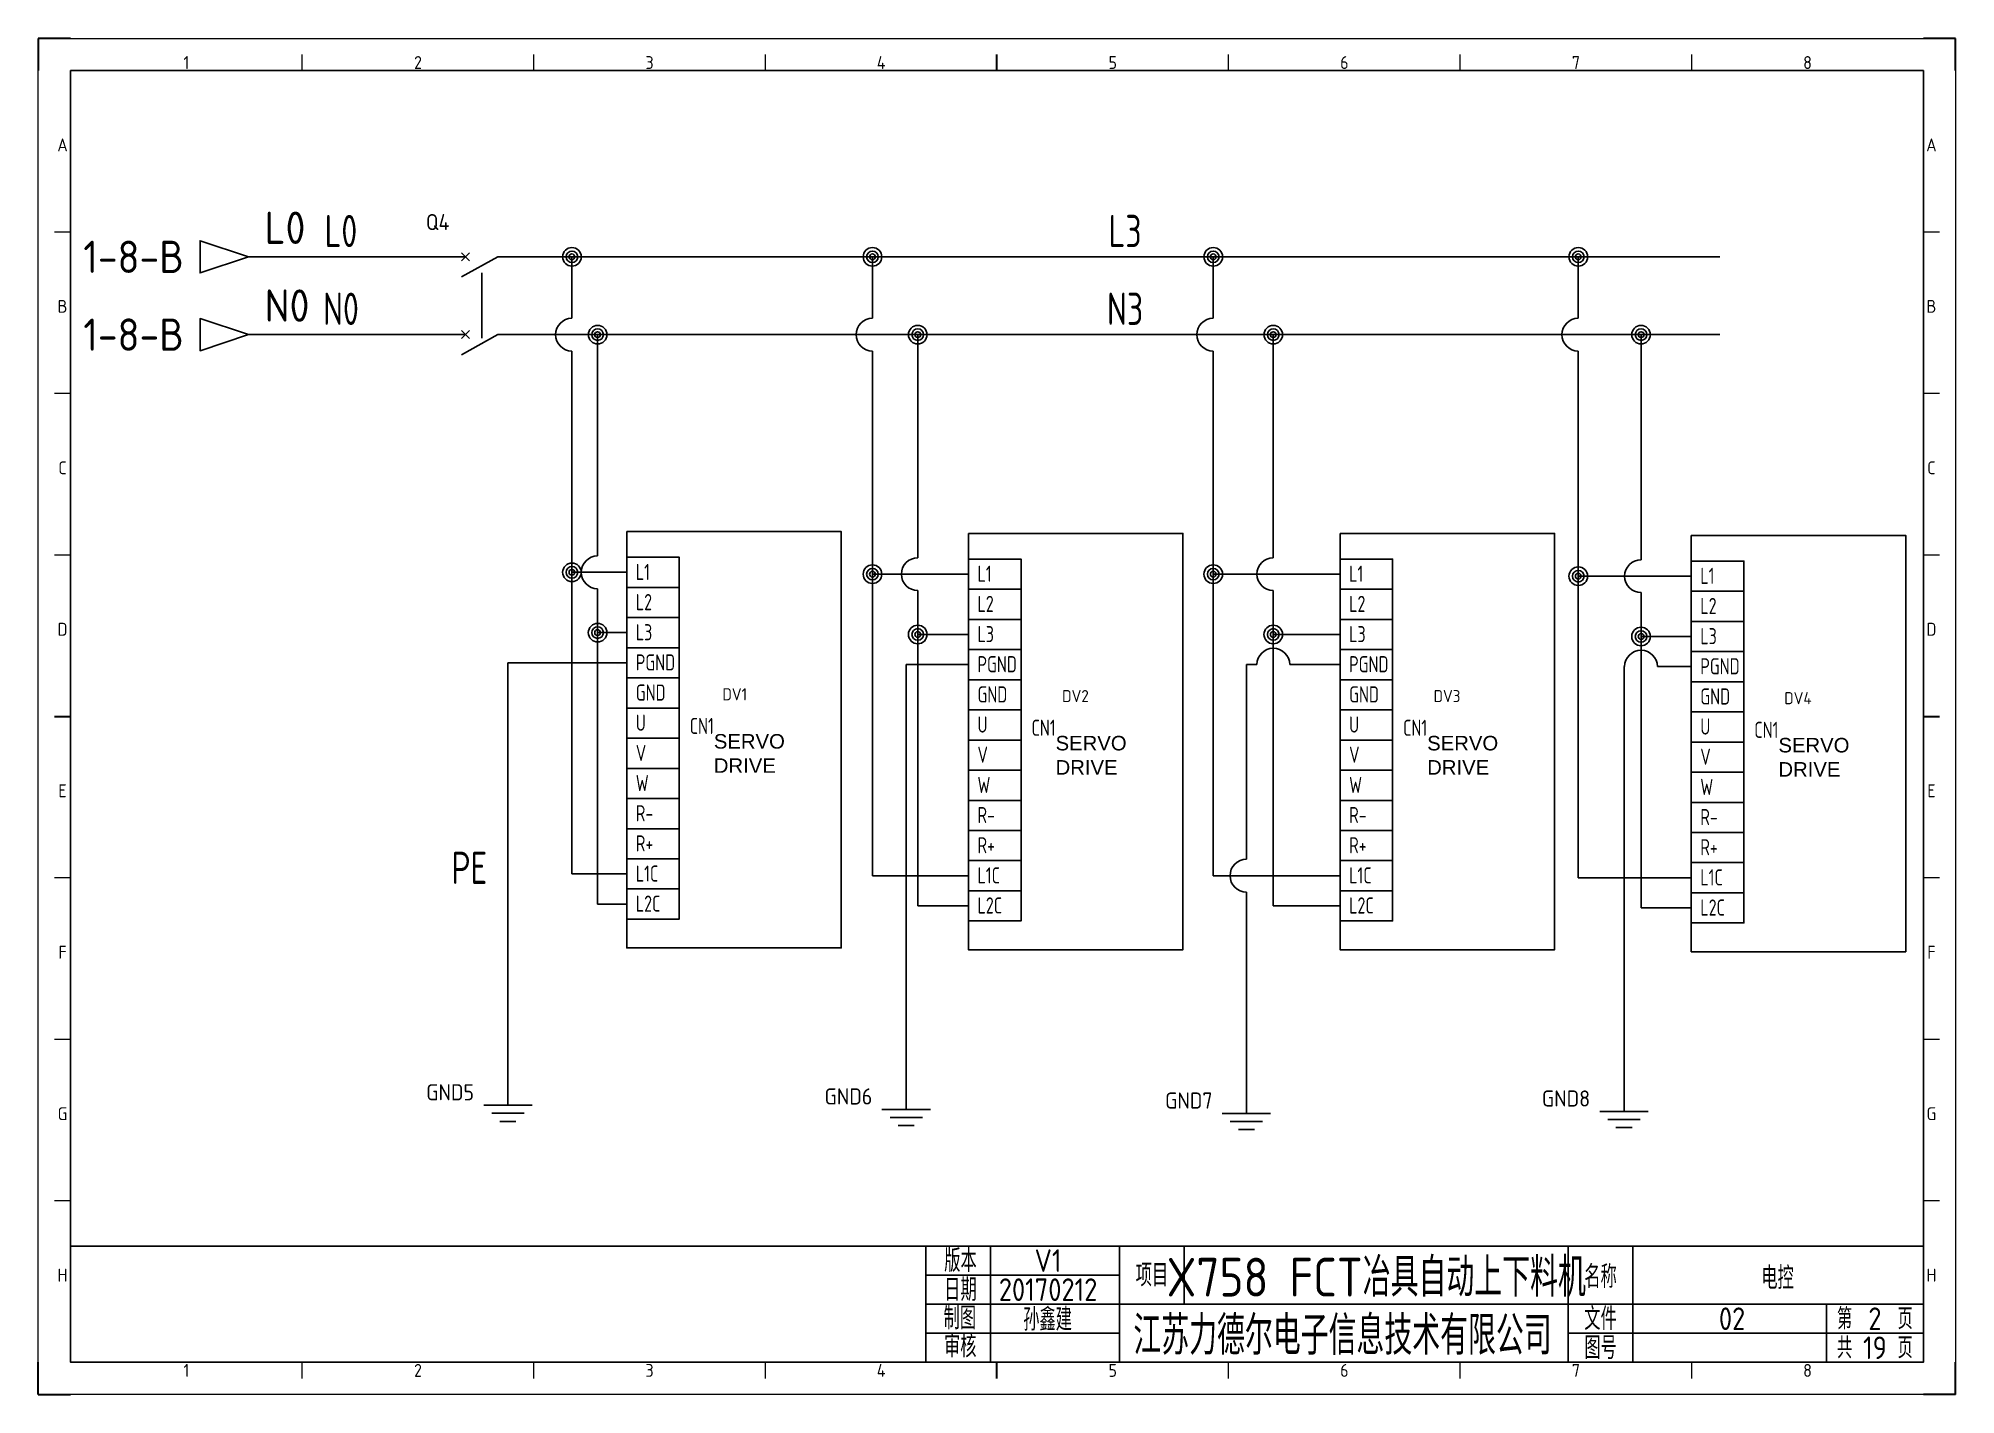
# Model space of a CAD drawing. Header units: millimetres. Extents: x 2029 to 2326, y 1387 to 1597.
import ezdxf
from ezdxf.enums import TextEntityAlignment as Align

# ---------------------------------------------------------------- set-up
doc = ezdxf.new("R2010")
doc.units = ezdxf.units.MM
for name, color, linetype in [('AE_BOR', 1, 'Continuous'), ('LINK', 9, 'Continuous'), ('SYMS', 7, 'Continuous'), ('TAGS', 150, 'Continuous'), ('TERMS', 123, 'Continuous'), ('WIREFIXED', 7, 'Continuous'), ('WIRENO', 72, 'Continuous'), ('WIREREF_DEST', 52, 'Continuous'), ('WIRES', 7, 'Continuous'), ('XREF', 7, 'Continuous'), ('图框_标题栏属性', 1, 'Continuous'), ('图框_标题栏文字', 6, 'Continuous')]:
    doc.layers.add(name, color=color, linetype=linetype)
doc.styles.add('ACGBTS', font='ISOCP.SHX')
doc.styles.get("Standard").update_dxf_attribs({"font": 'arial.ttf'})
doc.styles.add('WD_IEC', font='isocp2.shx', dxfattribs={"width": 0.9, "height": 4, "bigfont": 'gbcbig.shx'})
doc.styles.add('工程字', font='gbenor.shx', dxfattribs={"bigfont": 'gbcbig.shx'})

# ---------------------------------------------------------------- blocks, each defined once
blk = doc.blocks.new('Border')
for p, q in [((584, 410), (10, 410)), ((10, 410), (10, 10)), ((584, 10), (584, 410)), ((10, 10), (584, 10))]:
    blk.add_line(p, q)
at = {"layer": 'AE_BOR', "color": 1, "lineweight": 30}
for p, q in [((10, 420), (0, 420)), ((0, 420), (0, 410)), ((594, 420), (584, 420)), ((594, 410), (594, 420)), ((297, 410), (297, 415)), ((5, 210), (10, 210)), ((584, 210), (589, 210)), ((0, 0), (0, 10)), ((297, 5), (297, 10)), ((594, 0), (594, 10)), ((0, 0), (10, 0)), ((594, 0), (584, 0))]:
    blk.add_line(p, q, dxfattribs=at)
at = {"layer": 'AE_BOR', "color": 1, "lineweight": 15}
for p, q in [((0, 420), (594, 420)), ((0, 0), (0, 420)), ((594, 420), (594, 0)), ((81.75, 410), (81.75, 415)), ((153.5, 410), (153.5, 415)), ((225.25, 410), (225.25, 415)), ((368.75, 410), (368.75, 415)), ((440.5, 410), (440.5, 415)), ((512.25, 410), (512.25, 415)), ((10, 360), (5, 360)), ((589, 360), (584, 360)), ((10, 310), (5, 310)), ((589, 310), (584, 310)), ((10, 260), (5, 260)), ((589, 260), (584, 260)), ((10, 160), (5, 160)), ((589, 160), (584, 160)), ((10, 110), (5, 110)), ((589, 110), (584, 110)), ((10, 60), (5, 60)), ((589, 60), (584, 60)), ((81.75, 5), (81.75, 10)), ((153.5, 5), (153.5, 10)), ((225.25, 5), (225.25, 10)), ((368.75, 5), (368.75, 10)), ((440.5, 5), (440.5, 10)), ((512.25, 5), (512.25, 10)), ((594, 0), (0, 0))]:
    blk.add_line(p, q, dxfattribs=at)
at = {"layer": 'AE_BOR', "color": 1, "lineweight": 15, "style": 'ACGBTS'}
for s, p in [('1', (45.875, 412.5)), ('2', (117.625, 412.5)), ('3', (189.375, 412.5)), ('4', (261.125, 412.5)), ('5', (332.875, 412.5)), ('6', (404.625, 412.5)), ('7', (476.375, 412.5)), ('8', (548.125, 412.5)), ('A', (7.5, 387)), ('A', (586.5, 387)), ('B', (7.5, 337)), ('B', (586.5, 337)), ('C', (7.5, 287)), ('C', (586.5, 287)), ('D', (7.5, 237)), ('D', (586.5, 237)), ('E', (7.5, 187)), ('E', (586.5, 187)), ('F', (7.5, 137)), ('F', (586.5, 137)), ('G', (7.5, 87)), ('G', (586.5, 87)), ('H', (7.5, 37)), ('H', (586.5, 37)), ('1', (45.875, 7.5)), ('2', (117.625, 7.5)), ('3', (189.375, 7.5)), ('4', (261.125, 7.5)), ('5', (332.875, 7.5)), ('6', (404.625, 7.5)), ('7', (476.375, 7.5)), ('8', (548.125, 7.5))]:
    blk.add_text(s, height=4, dxfattribs=at).set_placement(p, align=Align.MIDDLE)
blk = doc.blocks.new('LdrDkA4')
for p, q in [((132.5, 0), (132.5, 18)), ((142.5, 0), (142.5, 18)), ((162.5, 0), (162.5, 18)), ((162.5, 0), (162.5, 18)), ((162.5, 0), (162.5, 18)), ((172.5, 18), (172.5, 13.5)), ((232, 0), (232, 18)), ((242, 0), (242, 18)), ((132.5, 13.5), (162.5, 13.5)), ((172.5, 13.5), (172.5, 9)), ((132.5, 9), (162.99, 9)), ((162.5, 9), (287, 9)), ((272, 0), (272, 9)), ((132.5, 4.5), (162.5, 4.5)), ((232, 4.5), (287, 4.5)), ((142.5, 2.09), (142.5, 2.09)), ((142.5, 2.09), (142.5, 2.09))]:
    blk.add_line(p, q)
blk.add_lwpolyline([(132.5, 18), (0, 18), (0, 0), (132.5, 0)], close=True)
blk.add_lwpolyline([(132.5, 0), (287, 0), (287, 18), (132.5, 18)])
at = {"flags": 9}
blk.add_attdef('WD_TB', (0, 0), '', height=2.5, dxfattribs=at)
at = {"layer": '图框_标题栏属性', "style": '工程字'}
for tag, height, p in [('版本', 3.5, (151.42, 15.75)), ('项目', 6, (202.25, 13.5)), ('名称', 3.5, (264.42, 13.27)), ('日期', 3.5, (151.42, 11.25)), ('制图', 3.5, (151.34, 6.85)), ('公司名称', 6, (197.03, 4.5)), ('文件', 3.5, (257.37, 6.75)), ('页数', 3.5, (279.5, 6.75)), ('审核', 3.5, (151.65, 2.36)), ('图号', 3.5, (257.37, 2.25)), ('总数', 3.5, (279.5, 2.25))]:
    blk.add_attdef(tag, text='', height=height, dxfattribs=at).set_placement(p, align=Align.MIDDLE)
at = {"layer": '图框_标题栏文字', "style": '工程字'}
for s, height, p in [('版本', 3.5, (137.85, 15.75)), ('项目', 3.5, (167.5, 13.5)), ('名称', 3.5, (237, 13.27)), ('日期', 3.5, (137.85, 11.25)), ('制图', 3.5, (137.75, 6.85)), ('文件', 3.5, (237, 6.75)), ('第    页', 3.25, (279.5, 6.75)), ('审核', 3.5, (137.81, 2.51)), ('图号', 3.5, (237, 2.25)), ('共    页', 3.25, (279.5, 2.25))]:
    blk.add_text(s, height=height, dxfattribs=at).set_placement(p, align=Align.MIDDLE_CENTER)
blk = doc.blocks.new('HDV1_HIWINSEVOR')
for points in [[(-33.23, 68.64), (33.23, 68.64), (33.23, -60.29), (-33.23, -60.29)], [(-33.23, 60.7), (-16.95, 60.7), (-16.95, 51.36), (-33.23, 51.36)], [(-33.23, 51.36), (-16.95, 51.36), (-16.95, 42.02), (-33.23, 42.02)], [(-33.23, 42.02), (-16.95, 42.02), (-16.95, 32.68), (-33.23, 32.68)], [(-33.23, 32.68), (-16.95, 32.68), (-16.95, 23.35), (-33.23, 23.35)], [(-33.23, 23.35), (-16.95, 23.35), (-16.95, 14.01), (-33.23, 14.01)], [(-33.23, 14.01), (-16.95, 14.01), (-16.95, 4.67), (-33.23, 4.67)], [(-33.23, 4.67), (-16.95, 4.67), (-16.95, -4.67), (-33.23, -4.67)], [(-33.23, -4.67), (-16.95, -4.67), (-16.95, -14.01), (-33.23, -14.01)], [(-33.23, -14.01), (-16.95, -14.01), (-16.95, -23.35), (-33.23, -23.35)], [(-33.23, -23.35), (-16.95, -23.35), (-16.95, -32.68), (-33.23, -32.68)], [(-33.23, -32.68), (-16.95, -32.68), (-16.95, -42.02), (-33.23, -42.02)], [(-33.23, -42.02), (-16.95, -42.02), (-16.95, -51.36), (-33.23, -51.36)]]:
    blk.add_lwpolyline(points, close=True)
at = {"insert": (-6.24, 5.95), "char_height": 4.5, "attachment_point": 1}
blk.add_mtext_dynamic_manual_height_columns('SERVO DRIVE', width=19.7866, gutter_width=8.12, heights=[0], dxfattribs=at)
at = {"style": 'WD_IEC'}
for tag, p in [('INST', (-64.64, 65.14)), ('LOC', (-64.64, 59.89)), ('RATING1', (-64.64, 47.89)), ('XREF', (-64.64, 41.89)), ('DESC1', (-64.64, 36.11)), ('DESC2', (-64.64, 30.86)), ('DESC3', (-64.64, 25.61)), ('TAG1', (4.05, 16.39))]:
    blk.add_attdef(tag, text='', height=3.75, dxfattribs=at).set_placement(p, align=Align.RIGHT)
at = {"style": 'WD_IEC', "flags": 1}
for tag, p, height in [('MFG', (-88.98, 59.89), 2.25), ('CAT', (-88.98, 56.14), 2.25), ('X4TERM01', (-33.23, 56.03), 0.08), ('X4TERM02', (-33.23, 46.69), 0.08), ('X4TERM03', (-33.23, 37.35), 0.08), ('ASSYCODE', (-91.61, 29.14), 1.5), ('FAMILY', (-91.61, 26.89), 1.5), ('CATDESC', (-91.61, 24.64), 1.5), ('X4TERM04', (-33.23, 28.02), 0.08), ('X4TERM05', (-33.23, 18.68), 0.08), ('X4TERM06', (-33.23, 9.34), 0.08), ('X4TERM07', (-33.23, 0), 0.08), ('X4TERM08', (-33.23, -9.34), 0.08), ('X4TERM03', (-33.23, -18.68), 0.08), ('X4TERM10', (-33.23, -28.02), 0.08), ('X4TERM05', (-33.23, -37.35), 0.08), ('X4TERM12', (-33.23, -46.69), 0.08)]:
    blk.add_attdef(tag, p, '', height=height, dxfattribs=at)
at = {"style": 'WD_IEC', "width": 0.8}
for tag, p in [('TERM01', (-30.43, 53.65)), ('TERM02', (-30.43, 44.31)), ('TERM03', (-30.43, 34.97)), ('TERM04', (-30.43, 25.63)), ('TERM05', (-30.43, 16.29)), ('TERM06', (-30.43, 6.95)), ('TERM07', (-30.43, -2.38)), ('TERM08', (-30.43, -11.72)), ('TERM09', (-30.43, -21.06)), ('TERM10', (-30.43, -30.4)), ('TERM11', (-30.43, -39.74)), ('TERM12', (-30.43, -49.08))]:
    blk.add_attdef(tag, p, '', height=5, dxfattribs=at)
blk.add_attdef('TERM34', text='', height=5, dxfattribs=at).set_placement((-6.24, 5.95), align=Align.RIGHT)
blk = doc.blocks.new('HCB1')
for p, q in [((-7.5, 0), (-2.5, 0)), ((-1.88, 0.62), (-3.12, -0.62)), ((-1.88, -0.62), (-3.12, 0.62)), ((2.5, 0), (-3.12, -3.12)), ((2.5, 0), (7.5, 0))]:
    blk.add_line(p, q)
at = {"style": 'WD_IEC'}
for tag, p in [('INST', (-5, 11.12)), ('LOC', (-5, 7.62)), ('TAG1', (-5, 4.12)), ('DESC1', (-5, -13.75)), ('DESC2', (-5, -17.25)), ('DESC3', (-5, -20.75))]:
    blk.add_attdef(tag, text='', height=2.5, dxfattribs=at).set_placement(p, align=Align.RIGHT)
for tag, p, height, flags in [('MFG', (4.92, 12.12), 1.5, 9), ('CAT', (4.92, 9.62), 1.5, 9), ('TERM01', (-7.5, 1), 2, 8), ('X4TERM01', (-7.5, 0), 0.32, 1), ('X1TERM02', (7.5, 0), 0.32, 1), ('X2LINK', (0, -0.55), 0.32, 1), ('X8LINK', (0, -2.46), 0.32, 1), ('ASSYCODE', (12.25, -2.75), 1, 1), ('FAMILY', (12.25, -4.25), 1, 1), ('CATDESC', (12.25, -5.75), 1, 1), ('CONTACT', (12.5, -7.5), 1, 1), ('COMMON', (13.75, -8.75), 1, 1)]:
    blk.add_attdef(tag, p, '', height=height, dxfattribs=dict(at, flags=flags))
at = {"style": 'WD_IEC', "flags": 8}
blk.add_attdef('TERM02', text='', height=2, dxfattribs=at).set_placement((7.5, 1), align=Align.RIGHT)
at = {"lineweight": 15, "style": 'WD_IEC'}
for tag, p in [('RATING1', (-5, -6.25)), ('XREF', (-5, -10))]:
    blk.add_attdef(tag, text='', height=2.5, dxfattribs=at).set_placement(p, align=Align.RIGHT)
blk = doc.blocks.new('HCB2')
for p, q in [((-7.5, 0), (-2.5, 0)), ((-1.88, 0.62), (-3.12, -0.62)), ((-1.88, -0.62), (-3.12, 0.62)), ((2.5, 0), (-3.12, -3.12)), ((2.5, 0), (7.5, 0))]:
    blk.add_line(p, q)
at = {"style": 'WD_IEC'}
for tag, p in [('INST', (-5, 11.12)), ('LOC', (-5, 7.62)), ('TAG2', (-5, 4.12)), ('DESC1', (-5, -13.75)), ('DESC2', (-5, -17.25)), ('DESC3', (-5, -20.75))]:
    blk.add_attdef(tag, text='', height=2.5, dxfattribs=at).set_placement(p, align=Align.RIGHT)
for tag, p, height, flags in [('TERM01', (-7.5, 1), 2, 8), ('X4TERM01', (-7.5, 0), 0.32, 1), ('X1TERM02', (7.5, 0), 0.32, 1), ('X2LINK', (0, -0.55), 0.32, 1), ('X8LINK', (0, -2.46), 0.32, 1), ('FAMILY', (12.25, -4.25), 1, 1), ('CONTACT', (12.5, -7.5), 1, 1)]:
    blk.add_attdef(tag, p, '', height=height, dxfattribs=dict(at, flags=flags))
at = {"style": 'WD_IEC', "flags": 8}
blk.add_attdef('TERM02', text='', height=2, dxfattribs=at).set_placement((7.5, 1), align=Align.RIGHT)
at = {"lineweight": 15, "style": 'WD_IEC', "flags": 1}
blk.add_attdef('RATING1', text='', height=2.5, dxfattribs=at).set_placement((-5, -6.25), align=Align.RIGHT)
at = {"lineweight": 15, "style": 'WD_IEC'}
blk.add_attdef('XREF', text='', height=2.5, dxfattribs=at).set_placement((-5, -10), align=Align.RIGHT)
blk = doc.blocks.new('WDDOT')
for radius in [0.72, 0.449, 0.223]:
    blk.add_circle((0, 0), radius)
blk = doc.blocks.new('VGND2')
for p, q in [((0, 0), (0, -5)), ((-3.75, -5), (3.75, -5)), ((-2.5, -6.25), (2.5, -6.25)), ((-1.25, -7.5), (1.25, -7.5))]:
    blk.add_line(p, q)
at = {"style": 'WD_IEC'}
for tag, p in [('INST', (-5.25, 2.75)), ('LOC', (-5.25, -0.75)), ('TAG1', (-5.25, -4.25))]:
    blk.add_attdef(tag, text='', height=2.5, dxfattribs=at).set_placement(p, align=Align.RIGHT)
at = {"style": 'WD_IEC', "flags": 1}
blk.add_attdef('X2TERM01', (0, 0), '', height=0.32, dxfattribs=at)
blk = doc.blocks.new('HA1D3')
blk.add_lwpolyline([(0, 0), (-3.75, -1.25), (-3.75, 1.25)], close=True)
at = {"style": 'WD_IEC'}
for tag, p, height, flags in [('WIRENO', (1.25, 1), 2.5, 8), ('X1TERM01', (0, 0), 0.32, 1)]:
    blk.add_attdef(tag, p, '', height=height, dxfattribs=dict(at, flags=flags))
at = {"style": 'WD_IEC', "flags": 1}
blk.add_attdef('SIGCODE', text='', height=1, dxfattribs=at).set_placement((-2.5, 1.8), align=Align.RIGHT)
at = {"style": 'WD_IEC'}
blk.add_attdef('XREF', text='', height=2.5, dxfattribs=at).set_placement((-5, 0), align=Align.MIDDLE_RIGHT)
blk.add_attdef('DESC1', text='', height=2.5, dxfattribs=at).set_placement((1.25, -1), align=Align.TOP_LEFT)
blk = doc.blocks.new('WD_WNH')
at = {"linetype": 'Continuous', "style": 'WD_IEC', "width": 0.8}
blk.add_attdef('WIRENO', text='', height=2.5, dxfattribs=at).set_placement((0, 0.75), align=Align.CENTER)
at = {"style": 'WD_IEC', "flags": 1}
for tag, p in [('W08USER', (0, 0.375)), ('W04USER', (0, 0.875)), ('W05USER', (0, 0.75)), ('W09USER', (0, 0.25)), ('W03USER', (0, 1)), ('W06USER', (0, 0.625)), ('W07USER', (0, 0.5)), ('W02USER', (0, 1.125)), ('W01USER', (0, 1.25)), ('W10USER', (0, 0.125))]:
    blk.add_attdef(tag, text='', height=0.08, dxfattribs=at).set_placement(p, align=Align.CENTER)
blk = doc.blocks.new('WD_WNV')
at = {"linetype": 'Continuous', "style": 'WD_IEC', "width": 0.8}
blk.add_attdef('WIRENO', text='', height=2.5, dxfattribs=at).set_placement((-1.6, 0), align=Align.MIDDLE_RIGHT)
at = {"style": 'WD_IEC', "flags": 1}
for tag, p in [('W08USER', (-1, 0.375)), ('W04USER', (-1, 0.875)), ('W05USER', (-1, 0.75)), ('W09USER', (-1, 0.25)), ('W03USER', (-1, 1)), ('W06USER', (-1, 0.625)), ('W07USER', (-1, 0.5)), ('W02USER', (-1, 1.125)), ('W01USER', (-1, 1.25)), ('W10USER', (-1, 0.125))]:
    blk.add_attdef(tag, text='', height=0.08, dxfattribs=at).set_placement(p, align=Align.CENTER)

msp = doc.modelspace()

# ---------------------------------------------------------------- linework, layer by layer
at = {"layer": 'LINK'}
msp.add_lwpolyline([(2097.98, 1561.13), (2097.98, 1550.99)], dxfattribs=at)
at = {"layer": 'WIRES'}
for p, q in [((2061.85, 1563.59), (2090.48, 1563.59)), ((2105.48, 1563.59), (2289.79, 1563.59)), ((2111.95, 1554.08), (2111.95, 1563.59)), ((2158.5, 1554.08), (2158.5, 1563.59)), ((2211.29, 1554.08), (2211.29, 1563.59)), ((2267.84, 1554.08), (2267.84, 1563.59)), ((2061.85, 1551.54), (2090.48, 1551.54)), ((2105.48, 1551.54), (2289.79, 1551.54)), ((2115.93, 1517.28), (2115.93, 1551.54)), ((2165.52, 1517), (2165.52, 1551.54)), ((2220.59, 1517), (2220.59, 1551.54)), ((2277.56, 1516.68), (2277.56, 1551.54)), ((2111.95, 1514.74), (2111.95, 1549)), ((2158.5, 1514.46), (2158.5, 1549)), ((2211.29, 1514.46), (2211.29, 1549)), ((2267.84, 1514.14), (2267.84, 1549)), ((2120.44, 1514.74), (2111.95, 1514.74)), ((2111.95, 1468.05), (2111.95, 1514.74)), ((2115.93, 1505.4), (2115.93, 1512.2)), ((2173.37, 1514.46), (2158.5, 1514.46)), ((2158.5, 1467.77), (2158.5, 1514.46)), ((2165.52, 1505.12), (2165.52, 1511.92)), ((2230.94, 1514.46), (2211.29, 1514.46)), ((2211.29, 1467.77), (2211.29, 1514.46)), ((2220.59, 1505.12), (2220.59, 1511.92)), ((2285.34, 1514.14), (2267.84, 1514.14)), ((2267.84, 1467.45), (2267.84, 1514.14)), ((2277.56, 1504.8), (2277.56, 1511.6)), ((2120.44, 1505.4), (2115.93, 1505.4)), ((2115.93, 1463.38), (2115.93, 1505.4)), ((2173.37, 1505.12), (2165.52, 1505.12)), ((2165.52, 1463.1), (2165.52, 1505.12)), ((2230.94, 1505.12), (2220.59, 1505.12)), ((2220.59, 1463.1), (2220.59, 1505.12)), ((2285.34, 1504.8), (2277.56, 1504.8)), ((2277.56, 1462.78), (2277.56, 1504.8)), ((2120.44, 1500.73), (2102.03, 1500.73)), ((2102.03, 1500.73), (2102.03, 1437.23)), ((2173.37, 1500.45), (2163.73, 1500.45)), ((2163.73, 1500.45), (2163.73, 1436.59)), ((2218.05, 1500.45), (2216.43, 1500.45)), ((2216.43, 1500.45), (2216.43, 1470.31)), ((2230.94, 1500.45), (2223.13, 1500.45)), ((2274.92, 1500.14), (2274.92, 1436.27)), ((2285.34, 1500.14), (2280.1, 1500.14)), ((2120.44, 1468.05), (2111.95, 1468.05)), ((2173.37, 1467.77), (2158.5, 1467.77)), ((2230.94, 1467.77), (2211.29, 1467.77)), ((2285.34, 1467.45), (2267.84, 1467.45)), ((2216.43, 1465.23), (2216.43, 1435.95)), ((2120.44, 1463.38), (2115.93, 1463.38)), ((2173.37, 1463.1), (2165.52, 1463.1)), ((2230.94, 1463.1), (2220.59, 1463.1)), ((2285.34, 1462.78), (2277.56, 1462.78))]:
    msp.add_line(p, q, dxfattribs=at)
for centre, start, end in [((2111.95, 1551.54), 90, 270), ((2158.5, 1551.54), 90, 270), ((2211.29, 1551.54), 90, 270), ((2267.84, 1551.54), 90, 270), ((2115.93, 1514.74), 90, 270), ((2165.52, 1514.46), 90, 270), ((2220.59, 1514.46), 90, 270), ((2277.56, 1514.14), 90, 270), ((2220.59, 1500.45), 0, 180), ((2277.56, 1500.14), 0, 180), ((2216.43, 1467.77), 90, 270)]:
    msp.add_arc(centre, 2.54, start, end, dxfattribs=at)

# ---------------------------------------------------------------- block references
msp.add_blockref('LdrDkA4', (2034.29, 1392.42)).add_auto_attribs({'总数': '19', '页数': '2', '文件': '02', '名称': '电控', '公司名称': '江苏力德尔电子信息技术有限公司', '项目': 'X758 FCT冶具自动上下料机', '制图': '孙鑫建', '日期': '20170212', '版本': 'V1'})
at = {"layer": 'AE_BOR', "xscale": 0.5, "yscale": 0.5, "zscale": 0.5}
msp.add_blockref('Border', (2029.29, 1387.42), dxfattribs=at)
at = {"layer": 'SYMS'}
ref = msp.add_blockref('HA1D3', (2061.85, 1563.59), dxfattribs=dict(at, xscale=2, yscale=2, zscale=2))
ref.add_attrib('XREF', '1-8-B', dxfattribs={"layer": 'XREF', "height": 5, "style": 'WD_IEC'}).set_placement((2051.85, 1563.59), align=Align.MIDDLE_RIGHT)
ref.add_attrib('WIRENO', 'L0', (2064.35, 1565.59), dxfattribs={"layer": 'WIREREF_DEST', "height": 5, "style": 'WD_IEC', "flags": 8})
ref = msp.add_blockref('HCB1', (2097.98, 1563.59), dxfattribs=at)
ref.add_attrib('TAG1', 'Q4', dxfattribs={"layer": 'TAGS', "height": 2.5, "style": 'WD_IEC'}).set_placement((2092.98, 1567.72), align=Align.RIGHT)
at = {"layer": 'SYMS', "xscale": 2, "yscale": 2, "zscale": 2}
for p in [(2111.95, 1563.59), (2158.5, 1563.59), (2211.29, 1563.59), (2267.84, 1563.59), (2115.93, 1551.54), (2165.52, 1551.54), (2220.59, 1551.54), (2277.56, 1551.54), (2111.95, 1514.74), (2158.5, 1514.46), (2211.29, 1514.46), (2267.84, 1514.14), (2115.93, 1505.4), (2165.52, 1505.12), (2220.59, 1505.12), (2277.56, 1504.8)]:
    msp.add_blockref('WDDOT', p, dxfattribs=at)
at = {"layer": 'SYMS'}
ref = msp.add_blockref('HA1D3', (2061.85, 1551.54), dxfattribs=dict(at, xscale=2, yscale=2, zscale=2))
ref.add_attrib('XREF', '1-8-B', dxfattribs={"layer": 'XREF', "height": 5, "style": 'WD_IEC'}).set_placement((2051.85, 1551.54), align=Align.MIDDLE_RIGHT)
ref.add_attrib('WIRENO', 'N0', (2064.35, 1553.54), dxfattribs={"layer": 'WIREREF_DEST', "height": 5, "style": 'WD_IEC', "flags": 8})
msp.add_blockref('HCB2', (2097.98, 1551.54), dxfattribs=at)
ref = msp.add_blockref('HDV1_HIWINSEVOR', (2137.05, 1486.72), dxfattribs=dict(at, xscale=0.5, yscale=0.5, zscale=0.5))
ref.add_attrib('TAG1', 'DV1', dxfattribs={"layer": 'TAGS', "height": 1.875, "style": 'WD_IEC'}).set_placement((2139.08, 1494.92), align=Align.RIGHT)
ref.add_attrib('TERM01', 'L1', (2121.84, 1513.55), dxfattribs={"layer": 'TERMS', "height": 2.5, "style": 'WD_IEC', "width": 0.8})
ref.add_attrib('TERM02', 'L2', (2121.84, 1508.88), dxfattribs={"layer": 'TERMS', "height": 2.5, "style": 'WD_IEC', "width": 0.8})
ref.add_attrib('TERM03', 'L3', (2121.84, 1504.21), dxfattribs={"layer": 'TERMS', "height": 2.5, "style": 'WD_IEC', "width": 0.8})
ref.add_attrib('TERM04', 'PGND', (2121.84, 1499.54), dxfattribs={"layer": 'TERMS', "height": 2.5, "style": 'WD_IEC', "width": 0.8})
ref.add_attrib('TERM05', 'GND', (2121.84, 1494.87), dxfattribs={"layer": 'TERMS', "height": 2.5, "style": 'WD_IEC', "width": 0.8})
ref.add_attrib('TERM06', 'U', (2121.84, 1490.2), dxfattribs={"layer": 'TERMS', "height": 2.5, "style": 'WD_IEC', "width": 0.8})
ref.add_attrib('TERM34', 'CN1', dxfattribs={"layer": 'TERMS', "height": 2.5, "style": 'WD_IEC', "width": 0.8}).set_placement((2133.93, 1489.7), align=Align.RIGHT)
ref.add_attrib('TERM07', 'V', (2121.84, 1485.53), dxfattribs={"layer": 'TERMS', "height": 2.5, "style": 'WD_IEC', "width": 0.8})
ref.add_attrib('TERM08', 'W', (2121.84, 1480.86), dxfattribs={"layer": 'TERMS', "height": 2.5, "style": 'WD_IEC', "width": 0.8})
ref.add_attrib('TERM09', 'R-', (2121.84, 1476.19), dxfattribs={"layer": 'TERMS', "height": 2.5, "style": 'WD_IEC', "width": 0.8})
ref.add_attrib('TERM10', 'R+', (2121.84, 1471.52), dxfattribs={"layer": 'TERMS', "height": 2.5, "style": 'WD_IEC', "width": 0.8})
ref.add_attrib('TERM11', 'L1C', (2121.84, 1466.85), dxfattribs={"layer": 'TERMS', "height": 2.5, "style": 'WD_IEC', "width": 0.8})
ref.add_attrib('TERM12', 'L2C', (2121.84, 1462.19), dxfattribs={"layer": 'TERMS', "height": 2.5, "style": 'WD_IEC', "width": 0.8})
ref = msp.add_blockref('HDV1_HIWINSEVOR', (2189.99, 1486.44), dxfattribs=dict(at, xscale=0.5, yscale=0.5, zscale=0.5))
ref.add_attrib('TAG1', 'DV2', dxfattribs={"layer": 'TAGS', "height": 1.875, "style": 'WD_IEC'}).set_placement((2192.01, 1494.64), align=Align.RIGHT)
ref.add_attrib('TERM01', 'L1', (2174.77, 1513.27), dxfattribs={"layer": 'TERMS', "height": 2.5, "style": 'WD_IEC', "width": 0.8})
ref.add_attrib('TERM02', 'L2', (2174.77, 1508.6), dxfattribs={"layer": 'TERMS', "height": 2.5, "style": 'WD_IEC', "width": 0.8})
ref.add_attrib('TERM03', 'L3', (2174.77, 1503.93), dxfattribs={"layer": 'TERMS', "height": 2.5, "style": 'WD_IEC', "width": 0.8})
ref.add_attrib('TERM04', 'PGND', (2174.77, 1499.26), dxfattribs={"layer": 'TERMS', "height": 2.5, "style": 'WD_IEC', "width": 0.8})
ref.add_attrib('TERM05', 'GND', (2174.77, 1494.59), dxfattribs={"layer": 'TERMS', "height": 2.5, "style": 'WD_IEC', "width": 0.8})
ref.add_attrib('TERM06', 'U', (2174.77, 1489.92), dxfattribs={"layer": 'TERMS', "height": 2.5, "style": 'WD_IEC', "width": 0.8})
ref.add_attrib('TERM34', 'CN1', dxfattribs={"layer": 'TERMS', "height": 2.5, "style": 'WD_IEC', "width": 0.8}).set_placement((2186.87, 1489.42), align=Align.RIGHT)
ref.add_attrib('TERM07', 'V', (2174.77, 1485.25), dxfattribs={"layer": 'TERMS', "height": 2.5, "style": 'WD_IEC', "width": 0.8})
ref.add_attrib('TERM08', 'W', (2174.77, 1480.58), dxfattribs={"layer": 'TERMS', "height": 2.5, "style": 'WD_IEC', "width": 0.8})
ref.add_attrib('TERM09', 'R-', (2174.77, 1475.91), dxfattribs={"layer": 'TERMS', "height": 2.5, "style": 'WD_IEC', "width": 0.8})
ref.add_attrib('TERM10', 'R+', (2174.77, 1471.24), dxfattribs={"layer": 'TERMS', "height": 2.5, "style": 'WD_IEC', "width": 0.8})
ref.add_attrib('TERM11', 'L1C', (2174.77, 1466.57), dxfattribs={"layer": 'TERMS', "height": 2.5, "style": 'WD_IEC', "width": 0.8})
ref.add_attrib('TERM12', 'L2C', (2174.77, 1461.91), dxfattribs={"layer": 'TERMS', "height": 2.5, "style": 'WD_IEC', "width": 0.8})
ref = msp.add_blockref('HDV1_HIWINSEVOR', (2247.55, 1486.44), dxfattribs=dict(at, xscale=0.5, yscale=0.5, zscale=0.5))
ref.add_attrib('TAG1', 'DV3', dxfattribs={"layer": 'TAGS', "height": 1.875, "style": 'WD_IEC'}).set_placement((2249.58, 1494.64), align=Align.RIGHT)
ref.add_attrib('TERM01', 'L1', (2232.34, 1513.27), dxfattribs={"layer": 'TERMS', "height": 2.5, "style": 'WD_IEC', "width": 0.8})
ref.add_attrib('TERM02', 'L2', (2232.34, 1508.6), dxfattribs={"layer": 'TERMS', "height": 2.5, "style": 'WD_IEC', "width": 0.8})
ref.add_attrib('TERM03', 'L3', (2232.34, 1503.93), dxfattribs={"layer": 'TERMS', "height": 2.5, "style": 'WD_IEC', "width": 0.8})
ref.add_attrib('TERM04', 'PGND', (2232.34, 1499.26), dxfattribs={"layer": 'TERMS', "height": 2.5, "style": 'WD_IEC', "width": 0.8})
ref.add_attrib('TERM05', 'GND', (2232.34, 1494.59), dxfattribs={"layer": 'TERMS', "height": 2.5, "style": 'WD_IEC', "width": 0.8})
ref.add_attrib('TERM06', 'U', (2232.34, 1489.92), dxfattribs={"layer": 'TERMS', "height": 2.5, "style": 'WD_IEC', "width": 0.8})
ref.add_attrib('TERM34', 'CN1', dxfattribs={"layer": 'TERMS', "height": 2.5, "style": 'WD_IEC', "width": 0.8}).set_placement((2244.43, 1489.42), align=Align.RIGHT)
ref.add_attrib('TERM07', 'V', (2232.34, 1485.25), dxfattribs={"layer": 'TERMS', "height": 2.5, "style": 'WD_IEC', "width": 0.8})
ref.add_attrib('TERM08', 'W', (2232.34, 1480.58), dxfattribs={"layer": 'TERMS', "height": 2.5, "style": 'WD_IEC', "width": 0.8})
ref.add_attrib('TERM09', 'R-', (2232.34, 1475.91), dxfattribs={"layer": 'TERMS', "height": 2.5, "style": 'WD_IEC', "width": 0.8})
ref.add_attrib('TERM10', 'R+', (2232.34, 1471.24), dxfattribs={"layer": 'TERMS', "height": 2.5, "style": 'WD_IEC', "width": 0.8})
ref.add_attrib('TERM11', 'L1C', (2232.34, 1466.57), dxfattribs={"layer": 'TERMS', "height": 2.5, "style": 'WD_IEC', "width": 0.8})
ref.add_attrib('TERM12', 'L2C', (2232.34, 1461.91), dxfattribs={"layer": 'TERMS', "height": 2.5, "style": 'WD_IEC', "width": 0.8})
ref = msp.add_blockref('HDV1_HIWINSEVOR', (2301.96, 1486.13), dxfattribs=dict(at, xscale=0.5, yscale=0.5, zscale=0.5))
ref.add_attrib('TAG1', 'DV4', dxfattribs={"layer": 'TAGS', "height": 1.875, "style": 'WD_IEC'}).set_placement((2303.98, 1494.32), align=Align.RIGHT)
ref.add_attrib('TERM01', 'L1', (2286.74, 1512.95), dxfattribs={"layer": 'TERMS', "height": 2.5, "style": 'WD_IEC', "width": 0.8})
ref.add_attrib('TERM02', 'L2', (2286.74, 1508.28), dxfattribs={"layer": 'TERMS', "height": 2.5, "style": 'WD_IEC', "width": 0.8})
ref.add_attrib('TERM03', 'L3', (2286.74, 1503.61), dxfattribs={"layer": 'TERMS', "height": 2.5, "style": 'WD_IEC', "width": 0.8})
ref.add_attrib('TERM04', 'PGND', (2286.74, 1498.94), dxfattribs={"layer": 'TERMS', "height": 2.5, "style": 'WD_IEC', "width": 0.8})
ref.add_attrib('TERM05', 'GND', (2286.74, 1494.27), dxfattribs={"layer": 'TERMS', "height": 2.5, "style": 'WD_IEC', "width": 0.8})
ref.add_attrib('TERM06', 'U', (2286.74, 1489.61), dxfattribs={"layer": 'TERMS', "height": 2.5, "style": 'WD_IEC', "width": 0.8})
ref.add_attrib('TERM34', 'CN1', dxfattribs={"layer": 'TERMS', "height": 2.5, "style": 'WD_IEC', "width": 0.8}).set_placement((2298.84, 1489.1), align=Align.RIGHT)
ref.add_attrib('TERM07', 'V', (2286.74, 1484.94), dxfattribs={"layer": 'TERMS', "height": 2.5, "style": 'WD_IEC', "width": 0.8})
ref.add_attrib('TERM08', 'W', (2286.74, 1480.27), dxfattribs={"layer": 'TERMS', "height": 2.5, "style": 'WD_IEC', "width": 0.8})
ref.add_attrib('TERM09', 'R-', (2286.74, 1475.6), dxfattribs={"layer": 'TERMS', "height": 2.5, "style": 'WD_IEC', "width": 0.8})
ref.add_attrib('TERM10', 'R+', (2286.74, 1470.93), dxfattribs={"layer": 'TERMS', "height": 2.5, "style": 'WD_IEC', "width": 0.8})
ref.add_attrib('TERM11', 'L1C', (2286.74, 1466.26), dxfattribs={"layer": 'TERMS', "height": 2.5, "style": 'WD_IEC', "width": 0.8})
ref.add_attrib('TERM12', 'L2C', (2286.74, 1461.59), dxfattribs={"layer": 'TERMS', "height": 2.5, "style": 'WD_IEC', "width": 0.8})
ref = msp.add_blockref('VGND2', (2102.03, 1437.23), dxfattribs=at)
ref.add_attrib('TAG1', 'GND5', dxfattribs={"layer": 'TAGS', "height": 2.5, "style": 'WD_IEC'}).set_placement((2096.78, 1432.98), align=Align.RIGHT)
ref = msp.add_blockref('VGND2', (2163.73, 1436.59), dxfattribs=at)
ref.add_attrib('TAG1', 'GND6', dxfattribs={"layer": 'TAGS', "height": 2.5, "style": 'WD_IEC'}).set_placement((2158.48, 1432.34), align=Align.RIGHT)
ref = msp.add_blockref('VGND2', (2216.43, 1435.95), dxfattribs=at)
ref.add_attrib('TAG1', 'GND7', dxfattribs={"layer": 'TAGS', "height": 2.5, "style": 'WD_IEC'}).set_placement((2211.18, 1431.7), align=Align.RIGHT)
ref = msp.add_blockref('VGND2', (2274.92, 1436.27), dxfattribs=at)
ref.add_attrib('TAG1', 'GND8', dxfattribs={"layer": 'TAGS', "height": 2.5, "style": 'WD_IEC'}).set_placement((2269.67, 1432.02), align=Align.RIGHT)
at = {"layer": 'WIREFIXED'}
ref = msp.add_blockref('WD_WNV', (2102.03, 1468.98), dxfattribs=dict(at, xscale=2, yscale=2, zscale=2))
ref.add_attrib('WIRENOF', 'PE', dxfattribs={"linetype": 'Continuous', "height": 5, "style": 'WD_IEC', "width": 0.8}).set_placement((2098.83, 1468.98), align=Align.MIDDLE_RIGHT)
at = {"layer": 'WIRENO'}
ref = msp.add_blockref('WD_WNH', (2076.17, 1563.59), dxfattribs=dict(at, xscale=2, yscale=2, zscale=2))
ref.add_attrib('WIRENO', 'L0', dxfattribs={"linetype": 'Continuous', "height": 5, "style": 'WD_IEC', "width": 0.8}).set_placement((2076.17, 1565.09), align=Align.CENTER)
ref = msp.add_blockref('WD_WNH', (2197.64, 1563.59), dxfattribs=dict(at, xscale=2, yscale=2, zscale=2))
ref.add_attrib('WIRENO', 'L3', dxfattribs={"linetype": 'Continuous', "height": 5, "style": 'WD_IEC', "width": 0.8}).set_placement((2197.64, 1565.09), align=Align.CENTER)
ref = msp.add_blockref('WD_WNH', (2076.17, 1551.54), dxfattribs=dict(at, xscale=2, yscale=2, zscale=2))
ref.add_attrib('WIRENO', 'N0', dxfattribs={"linetype": 'Continuous', "height": 5, "style": 'WD_IEC', "width": 0.8}).set_placement((2076.17, 1553.04), align=Align.CENTER)
ref = msp.add_blockref('WD_WNH', (2197.64, 1551.54), dxfattribs=dict(at, xscale=2, yscale=2, zscale=2))
ref.add_attrib('WIRENO', 'N3', dxfattribs={"linetype": 'Continuous', "height": 5, "style": 'WD_IEC', "width": 0.8}).set_placement((2197.64, 1553.04), align=Align.CENTER)

doc.saveas('drawing.dxf')
